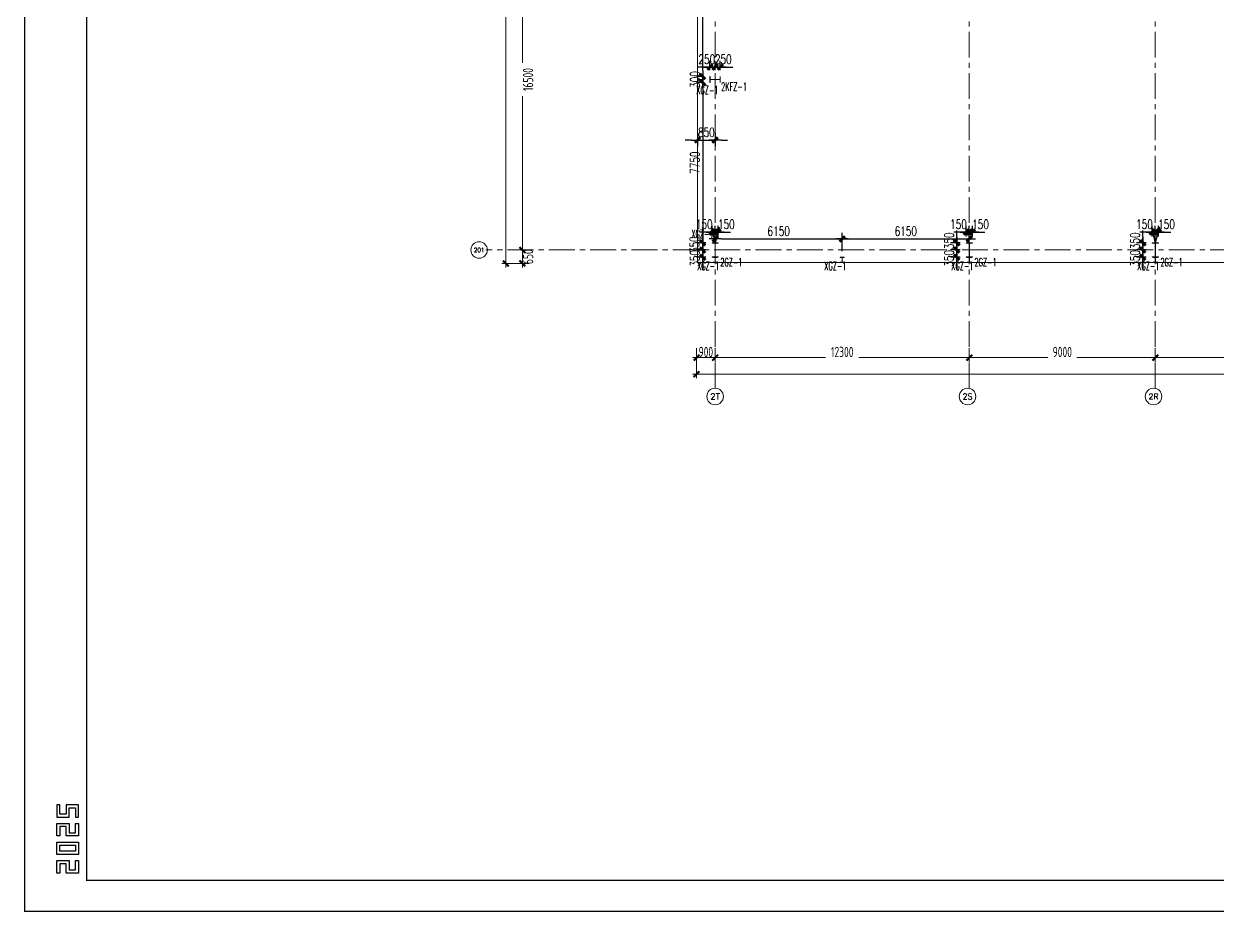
# Model space of a CAD drawing. Extents: x -1201378 to 2367219, y -619313 to 244905.
# Drawn here: x 26489 to 84234, y -96140 to -53156 of the extents above; entities that cross this region are included whole.
import ezdxf
from ezdxf.enums import TextEntityAlignment as Align

# ---------------------------------------------------------------- set-up
doc = ezdxf.new("R2010")
doc.units = 0
doc.header["$LTSCALE"] = 1000
doc.linetypes.add('CENTER', pattern=[2, 1.25, -0.25, 0.25, -0.25])
doc.linetypes.add('HIDDEN', pattern=[0.375, 0.25, -0.125])
doc.layers.get('0').update_dxf_attribs({"linetype": 'CONTINUOUS'})
doc.layers.get('Defpoints').update_dxf_attribs({"linetype": 'CONTINUOUS'})
for name, color, linetype in [('0-cxFrame', 155, 'CONTINUOUS'), ('S-CJGC', 5, 'CONTINUOUS'), ('S-DIMZ', 115, 'CONTINUOUS'), ('S-SGJ', 21, 'CONTINUOUS'), ('S-SHAPE2', 165, 'HIDDEN')]:
    doc.layers.add(name, color=color, linetype=linetype)
for name, color, linetype, lineweight in [('0-cxText', 131, 'CONTINUOUS', 25), ('S-axis', 111, 'CONTINUOUS', 0), ('S-col', 2, 'CONTINUOUS', 0), ('S-dote', 5, 'CENTER', 0)]:
    doc.layers.add(name, color=color, linetype=linetype, lineweight=lineweight)
doc.styles.add('_TCH_AXIS', font='COMPLEX', dxfattribs={"bigfont": 'GBCBIG'})
doc.styles.add('cx_tuming', font='simhei.ttf')
doc.styles.add('cx_tuqian1', font='')
doc.styles.add('SS1', font='tj-romans1.shx', dxfattribs={"width": 0.7, "bigfont": 'tj-hztxt1.shx'})
doc.styles.add('TSSD_Dimension', font='tssdeng.shx', dxfattribs={"width": 0.7, "bigfont": 'hztxt.shx'})
doc.styles.add('黑体', font='simhei.ttf', dxfattribs={"width": 0.8})
doc.styles.get('cx_tuqian1').set_extended_font_data('SimSun')
doc.dimstyles.new('S-150-ARCHI', dxfattribs={"dimscale": 150, "dimtxt": 3, "dimasz": 2, "dimexe": 2, "dimexo": 2, "dimgap": 1, "dimtad": 1, "dimdec": 0, "dimzin": 0, "dimdsep": 46, "dimtxsty": 'SS1', "dimblk1": 'TT', "dimblk2": 'TT', "dimsah": 1, "dimcen": 1, "dimclrd": 256, "dimclre": 256, "dimclrt": 256, "dimadec": 0, "dimazin": 0, "dimtfac": 1, "dimtdec": 0, "dimtix": 1, "dimtmove": 2, "dimatfit": 0, "dimldrblk": 'TT', "dimfxl": 2, "dimtolj": 1, "dimtzin": 0, "dimarcsym": 0})
doc.dimstyles.new('TSSD_200_200', dxfattribs={"dimtxt": 500, "dimasz": 200, "dimexe": 200, "dimexo": 500, "dimgap": 200, "dimtad": 1, "dimdec": 0, "dimzin": 0, "dimdsep": 46, "dimtxsty": 'TSSD_Dimension', "dimblk": 'ARCHTICK', "dimcen": 0, "dimdle": 200, "dimclrt": 7, "dimadec": 0, "dimazin": 0, "dimtfac": 1, "dimtdec": 0, "dimtix": 1, "dimtmove": 2, "dimatfit": 3, "dimfxl": 1, "dimtolj": 1, "dimtzin": 0, "dimarcsym": 0})

# ---------------------------------------------------------------- blocks, each defined once
blk = doc.blocks.new('_ArchTick')
at = {"color": 0, "linetype": 'ByBlock', "const_width": 0.5}
blk.add_lwpolyline([(-0.71, -0.71), (0.71, 0.71)], dxfattribs=at)
blk = doc.blocks.new('*D59')
at = {"layer": 'Defpoints', "color": 0, "transparency": 16777216}
for p in [(-248565, -264098), (-249387, -264748), (-248565, -264748)]:
    blk.add_point(p, dxfattribs=at)
at = {"layer": 'S-axis', "color": 0, "lineweight": -2, "transparency": 16777216}
for p, q in [((-249065, -264098), (-249587, -264098)), ((-249387, -263898), (-249387, -264948)), ((-249065, -264748), (-249587, -264748))]:
    blk.add_line(p, q, dxfattribs=at)
at = {"layer": 'S-axis', "color": 0, "lineweight": -2, "transparency": 16777216, "xscale": 200, "yscale": 200, "zscale": 200}
for p, rotation in [((-249387, -264098), 90), ((-249387, -264748), 270)]:
    blk.add_blockref('_ArchTick', p, dxfattribs=dict(at, rotation=rotation))
at = {"layer": 'S-axis', "color": 7, "transparency": 16777216, "insert": (-249112, -264423), "char_height": 500, "attachment_point": 5, "rotation": 90, "style": 'TSSD_Dimension'}
blk.add_mtext('\\A1;650', dxfattribs=at)
blk = doc.blocks.new('*D60')
at = {"layer": 'Defpoints', "color": 0, "transparency": 16777216}
for p in [(-248565, -247598), (-249387, -264098), (-248565, -264098)]:
    blk.add_point(p, dxfattribs=at)
at = {"layer": 'S-axis', "color": 0, "lineweight": -2, "transparency": 16777216}
for p, q in [((-249065, -247598), (-249587, -247598)), ((-249387, -247398), (-249387, -255042)), ((-249387, -264298), (-249387, -256654)), ((-249065, -264098), (-249587, -264098))]:
    blk.add_line(p, q, dxfattribs=at)
at = {"layer": 'S-axis', "color": 0, "lineweight": -2, "transparency": 16777216, "xscale": 200, "yscale": 200, "zscale": 200}
for p, rotation in [((-249387, -247598), 90), ((-249387, -264098), 270)]:
    blk.add_blockref('_ArchTick', p, dxfattribs=dict(at, rotation=rotation))
at = {"layer": 'S-axis', "color": 7, "transparency": 16777216, "insert": (-249112, -255848), "char_height": 500, "attachment_point": 5, "rotation": 90, "style": 'TSSD_Dimension'}
blk.add_mtext('\\A1;16500', dxfattribs=at)
blk = doc.blocks.new('*D66')
at = {"layer": 'Defpoints', "color": 0, "transparency": 16777216}
for p in [(-240958, -268348), (-240058, -268348), (-240058, -269308)]:
    blk.add_point(p, dxfattribs=at)
at = {"layer": 'S-axis', "color": 0, "lineweight": -2, "transparency": 16777216}
for p, q in [((-240958, -268848), (-240958, -269508)), ((-240058, -268848), (-240058, -269508)), ((-241158, -269308), (-239858, -269308))]:
    blk.add_line(p, q, dxfattribs=at)
at = {"layer": 'S-axis', "color": 0, "lineweight": -2, "transparency": 16777216, "xscale": 200, "yscale": 200, "zscale": 200, "rotation": 180}
blk.add_blockref('_ArchTick', (-240958, -269308), dxfattribs=at)
at = {"layer": 'S-axis', "color": 0, "lineweight": -2, "transparency": 16777216, "xscale": 200, "yscale": 200, "zscale": 200}
blk.add_blockref('_ArchTick', (-240058, -269308), dxfattribs=at)
at = {"layer": 'S-axis', "color": 7, "transparency": 16777216, "insert": (-240508, -269033), "char_height": 500, "attachment_point": 5, "style": 'TSSD_Dimension'}
blk.add_mtext('\\A1;900', dxfattribs=at)
blk = doc.blocks.new('*D67')
at = {"layer": 'Defpoints', "color": 0, "transparency": 16777216}
for p in [(-240058, -268348), (-227758, -268348), (-227758, -269308)]:
    blk.add_point(p, dxfattribs=at)
at = {"layer": 'S-axis', "color": 0, "lineweight": -2, "transparency": 16777216}
for p, q in [((-240058, -268848), (-240058, -269508)), ((-227758, -268848), (-227758, -269508)), ((-240258, -269308), (-234714, -269308)), ((-227558, -269308), (-233103, -269308))]:
    blk.add_line(p, q, dxfattribs=at)
at = {"layer": 'S-axis', "color": 0, "lineweight": -2, "transparency": 16777216, "xscale": 200, "yscale": 200, "zscale": 200, "rotation": 180}
blk.add_blockref('_ArchTick', (-240058, -269308), dxfattribs=at)
at = {"layer": 'S-axis', "color": 0, "lineweight": -2, "transparency": 16777216, "xscale": 200, "yscale": 200, "zscale": 200}
blk.add_blockref('_ArchTick', (-227758, -269308), dxfattribs=at)
at = {"layer": 'S-axis', "color": 7, "transparency": 16777216, "insert": (-233908, -269033), "char_height": 500, "attachment_point": 5, "style": 'TSSD_Dimension'}
blk.add_mtext('\\A1;12300', dxfattribs=at)
blk = doc.blocks.new('*D68')
at = {"layer": 'Defpoints', "color": 0, "transparency": 16777216}
for p in [(-227758, -268348), (-218758, -268348), (-218758, -269308)]:
    blk.add_point(p, dxfattribs=at)
at = {"layer": 'S-axis', "color": 0, "lineweight": -2, "transparency": 16777216}
for p, q in [((-227758, -268848), (-227758, -269508)), ((-218758, -268848), (-218758, -269508)), ((-227958, -269308), (-223957, -269308)), ((-218558, -269308), (-222560, -269308))]:
    blk.add_line(p, q, dxfattribs=at)
at = {"layer": 'S-axis', "color": 0, "lineweight": -2, "transparency": 16777216, "xscale": 200, "yscale": 200, "zscale": 200, "rotation": 180}
blk.add_blockref('_ArchTick', (-227758, -269308), dxfattribs=at)
at = {"layer": 'S-axis', "color": 0, "lineweight": -2, "transparency": 16777216, "xscale": 200, "yscale": 200, "zscale": 200}
blk.add_blockref('_ArchTick', (-218758, -269308), dxfattribs=at)
at = {"layer": 'S-axis', "color": 7, "transparency": 16777216, "insert": (-223258, -269033), "char_height": 500, "attachment_point": 5, "style": 'TSSD_Dimension'}
blk.add_mtext('\\A1;9000', dxfattribs=at)
blk = doc.blocks.new('*D69')
at = {"layer": 'Defpoints', "color": 0, "transparency": 16777216}
for p in [(-218758, -268348), (-209758, -268348), (-209758, -269308)]:
    blk.add_point(p, dxfattribs=at)
at = {"layer": 'S-axis', "color": 0, "lineweight": -2, "transparency": 16777216}
for p, q in [((-218758, -268848), (-218758, -269508)), ((-209758, -268848), (-209758, -269508)), ((-218958, -269308), (-214957, -269308)), ((-209558, -269308), (-213560, -269308))]:
    blk.add_line(p, q, dxfattribs=at)
at = {"layer": 'S-axis', "color": 0, "lineweight": -2, "transparency": 16777216, "xscale": 200, "yscale": 200, "zscale": 200, "rotation": 180}
blk.add_blockref('_ArchTick', (-218758, -269308), dxfattribs=at)
at = {"layer": 'S-axis', "color": 0, "lineweight": -2, "transparency": 16777216, "xscale": 200, "yscale": 200, "zscale": 200}
blk.add_blockref('_ArchTick', (-209758, -269308), dxfattribs=at)
at = {"layer": 'S-axis', "color": 7, "transparency": 16777216, "insert": (-214258, -269033), "char_height": 500, "attachment_point": 5, "style": 'TSSD_Dimension'}
blk.add_mtext('\\A1;9000', dxfattribs=at)
blk = doc.blocks.new('*D92')
at = {"layer": 'Defpoints', "color": 0, "transparency": 16777216}
for p in [(-240958, -268448), (-82958, -268448), (-82958, -270108)]:
    blk.add_point(p, dxfattribs=at)
at = {"layer": 'S-axis', "color": 0, "lineweight": -2, "transparency": 16777216}
for p, q in [((-240958, -268948), (-240958, -270308)), ((-82958, -268948), (-82958, -270308)), ((-241158, -270108), (-162899, -270108)), ((-82758, -270108), (-161018, -270108))]:
    blk.add_line(p, q, dxfattribs=at)
at = {"layer": 'S-axis', "color": 0, "lineweight": -2, "transparency": 16777216, "xscale": 200, "yscale": 200, "zscale": 200, "rotation": 180}
blk.add_blockref('_ArchTick', (-240958, -270108), dxfattribs=at)
at = {"layer": 'S-axis', "color": 0, "lineweight": -2, "transparency": 16777216, "xscale": 200, "yscale": 200, "zscale": 200}
blk.add_blockref('_ArchTick', (-82958, -270108), dxfattribs=at)
at = {"layer": 'S-axis', "color": 7, "transparency": 16777216, "insert": (-161958, -269833), "char_height": 500, "attachment_point": 5, "style": 'TSSD_Dimension'}
blk.add_mtext('\\A1;158000', dxfattribs=at)
blk = doc.blocks.new('*D114')
at = {"layer": 'Defpoints', "color": 0, "transparency": 16777216}
for p in [(-248665, -180948), (-250187, -264748), (-248665, -264748)]:
    blk.add_point(p, dxfattribs=at)
at = {"layer": 'S-axis', "color": 0, "lineweight": -2, "transparency": 16777216}
for p, q in [((-249165, -180948), (-250387, -180948)), ((-250187, -180748), (-250187, -222015)), ((-250187, -264948), (-250187, -223681)), ((-249165, -264748), (-250387, -264748))]:
    blk.add_line(p, q, dxfattribs=at)
at = {"layer": 'S-axis', "color": 0, "lineweight": -2, "transparency": 16777216, "xscale": 200, "yscale": 200, "zscale": 200}
for p, rotation in [((-250187, -180948), 90), ((-250187, -264748), 270)]:
    blk.add_blockref('_ArchTick', p, dxfattribs=dict(at, rotation=rotation))
at = {"layer": 'S-axis', "color": 7, "transparency": 16777216, "insert": (-249912, -222848), "char_height": 500, "attachment_point": 5, "rotation": 90, "style": 'TSSD_Dimension'}
blk.add_mtext('\\A1;83800', dxfattribs=at)
blk = doc.blocks.new('nt66')
at = {"layer": 'S-col'}
blk.add_lwpolyline([(-195790, 766820), (-195490, 766820), (-195490, 766808), (-195636, 766808), (-195636, 766132), (-195490, 766132), (-195490, 766120), (-195790, 766120), (-195790, 766132), (-195644, 766132), (-195644, 766808), (-195790, 766808)], close=True, dxfattribs=at)
blk = doc.blocks.new('33333')
for p in [(-89514, -126400), (-77214, -126400), (-68214, -126400)]:
    blk.add_blockref('nt66', p)
blk = doc.blocks.new('TK22.A0 L(Dragon)')
at = {"layer": '0-cxFrame', "color": 7, "const_width": 0.5}
blk.add_lwpolyline([(0, 0), (-1486, 0), (-1486, 841), (0, 841)], close=True, dxfattribs=at)
at = {"layer": '0-cxFrame', "const_width": 0.5}
blk.add_lwpolyline([(-80, 10), (-1466, 10), (-1466, 831), (-80, 831)], close=True, dxfattribs=at)
at = {"layer": 'Defpoints', "color": 2}
for points in [[(-1474.6, 34.37), (-1475.6, 34.37), (-1475.6, 30.37), (-1471.6, 30.37), (-1471.6, 33.37), (-1469.6, 33.37), (-1469.6, 30.37), (-1468.6, 30.37), (-1468.6, 34.37), (-1472.6, 34.37), (-1472.6, 31.37), (-1474.6, 31.37), (-1474.6, 34.37)], [(-1474.6, 24.37), (-1475.6, 24.37), (-1475.6, 28.37), (-1471.6, 28.37), (-1471.6, 25.37), (-1469.6, 25.37), (-1469.6, 28.37), (-1468.6, 28.37), (-1468.6, 24.37), (-1472.6, 24.37), (-1472.6, 27.37), (-1474.6, 27.37), (-1474.6, 24.37)], [(-1474.6, 12.37), (-1475.6, 12.37), (-1475.6, 16.37), (-1471.6, 16.37), (-1471.6, 13.37), (-1469.6, 13.37), (-1469.6, 16.37), (-1468.6, 16.37), (-1468.6, 12.37), (-1472.6, 12.37), (-1472.6, 15.37), (-1474.6, 15.37), (-1474.6, 12.37)]]:
    blk.add_lwpolyline(points, dxfattribs=at)
for points in [[(-1475.6, 18.37), (-1475.6, 22.37), (-1468.6, 22.37), (-1468.6, 18.37)], [(-1474.6, 19.37), (-1474.6, 21.37), (-1469.6, 21.37), (-1469.6, 19.37)]]:
    blk.add_lwpolyline(points, close=True, dxfattribs=at)
at = {"style": '黑体', "flags": 4}
blk.add_attdef('图幅', text='', height=3.3, dxfattribs=at).set_placement((-40, 3), align=Align.RIGHT)
at = {"layer": '0-cxText', "flags": 4}
for tag, height, style, p in [('建设单位', 3.5, 'cx_tuming', (-45, 240)), ('项目名称', 3.5, 'cx_tuming', (-45, 210)), ('子项名称', 3.5, 'cx_tuming', (-45, 180)), ('工程编号', 3.3, 'cx_tuqian1', (-35, 165)), ('图名1', 3.5, 'cx_tuming', (-45, 87)), ('图名2', 3.5, 'cx_tuming', (-45, 79)), ('图名3', 3.5, 'cx_tuming', (-45, 71)), ('出图日期', 3.3, 'cx_tuqian1', (-39, 60)), ('专业', 3.3, 'cx_tuqian1', (-55, 52)), ('图号', 3.3, 'cx_tuqian1', (-55, 44)), ('版次', 3.3, 'cx_tuqian1', (-20, 44))]:
    blk.add_attdef(tag, text='', height=height, dxfattribs=dict(at, style=style)).set_placement(p, align=Align.MIDDLE)
at = {"layer": 'Defpoints', "color": 6, "flags": 4}
for tag, height, style, p in [('tufu', 3.3, '黑体', (-12, 12)), ('dwfname', 4, 'cx_tuqian1', (-80, 3))]:
    blk.add_attdef(tag, text='', height=height, dxfattribs=dict(at, style=style)).set_placement(p, align=Align.RIGHT)
blk = doc.blocks.new('TT')
blk.add_line((-0.97, 0), (0.97, 0))
at = {"const_width": 0.45}
blk.add_lwpolyline([(-0.44, -0.44), (0.44, 0.44)], dxfattribs=at)
blk = doc.blocks.new('*D4321')
at = {"layer": 'Defpoints', "color": 0, "transparency": 16777216}
for p in [(59942, -63230), (59942, -63748), (60092, -63748)]:
    blk.add_point(p, dxfattribs=at)
at = {"layer": 'S-DIMZ', "lineweight": -2, "transparency": 16777216}
for p, q in [((59942, -63448), (59942, -62930)), ((60092, -63448), (60092, -62930)), ((59642, -63230), (59342, -63230)), ((60092, -63230), (59942, -63230)), ((60392, -63230), (60692, -63230))]:
    blk.add_line(p, q, dxfattribs=at)
at = {"layer": 'S-DIMZ', "lineweight": -2, "transparency": 16777216, "xscale": 300, "yscale": 300, "zscale": 300}
blk.add_blockref('TT', (59942, -63230), dxfattribs=at)
at = {"layer": 'S-DIMZ', "lineweight": -2, "transparency": 16777216, "xscale": 300, "yscale": 300, "zscale": 300, "rotation": 180}
blk.add_blockref('TT', (60092, -63230), dxfattribs=at)
at = {"layer": 'S-DIMZ', "transparency": 16777216, "insert": (60485, -62855), "char_height": 450, "attachment_point": 5, "style": 'SS1'}
blk.add_mtext('\\A1;150', dxfattribs=at)
blk = doc.blocks.new('*D4322')
at = {"layer": 'Defpoints', "color": 0, "transparency": 16777216}
for p in [(59792, -63230), (59792, -63748), (59942, -63748)]:
    blk.add_point(p, dxfattribs=at)
at = {"layer": 'S-DIMZ', "lineweight": -2, "transparency": 16777216}
for p, q in [((59792, -63448), (59792, -62930)), ((59942, -63448), (59942, -62930)), ((59492, -63230), (59192, -63230)), ((59942, -63230), (59792, -63230)), ((60242, -63230), (60542, -63230))]:
    blk.add_line(p, q, dxfattribs=at)
at = {"layer": 'S-DIMZ', "lineweight": -2, "transparency": 16777216, "xscale": 300, "yscale": 300, "zscale": 300}
blk.add_blockref('TT', (59792, -63230), dxfattribs=at)
at = {"layer": 'S-DIMZ', "lineweight": -2, "transparency": 16777216, "xscale": 300, "yscale": 300, "zscale": 300, "rotation": 180}
blk.add_blockref('TT', (59942, -63230), dxfattribs=at)
at = {"layer": 'S-DIMZ', "transparency": 16777216, "insert": (59416, -62855), "char_height": 450, "attachment_point": 5, "style": 'SS1'}
blk.add_mtext('\\A1;150', dxfattribs=at)
blk = doc.blocks.new('*D4323')
at = {"layer": 'Defpoints', "color": 0, "transparency": 16777216}
for p in [(59792, -63748), (59338, -64098), (59792, -64098)]:
    blk.add_point(p, dxfattribs=at)
at = {"layer": 'S-DIMZ', "lineweight": -2, "transparency": 16777216}
for p, q in [((59338, -63448), (59338, -63148)), ((59492, -63748), (59038, -63748)), ((59338, -63748), (59338, -64098)), ((59492, -64098), (59038, -64098)), ((59338, -64398), (59338, -64698))]:
    blk.add_line(p, q, dxfattribs=at)
at = {"layer": 'S-DIMZ', "lineweight": -2, "transparency": 16777216, "xscale": 300, "yscale": 300, "zscale": 300}
for p, rotation in [((59338, -63748), 270), ((59338, -64098), 90)]:
    blk.add_blockref('TT', p, dxfattribs=dict(at, rotation=rotation))
at = {"layer": 'S-DIMZ', "transparency": 16777216, "insert": (58942, -63839), "char_height": 450, "attachment_point": 5, "rotation": 90, "style": 'SS1'}
blk.add_mtext('\\A1;350', dxfattribs=at)
blk = doc.blocks.new('*D4324')
at = {"layer": 'Defpoints', "color": 0, "transparency": 16777216}
for p in [(59338, -64448), (59792, -64098), (59792, -64448)]:
    blk.add_point(p, dxfattribs=at)
at = {"layer": 'S-DIMZ', "lineweight": -2, "transparency": 16777216}
for p, q in [((59338, -63798), (59338, -63498)), ((59492, -64098), (59038, -64098)), ((59492, -64448), (59038, -64448)), ((59338, -64098), (59338, -64448)), ((59338, -64748), (59338, -65048))]:
    blk.add_line(p, q, dxfattribs=at)
at = {"layer": 'S-DIMZ', "lineweight": -2, "transparency": 16777216, "xscale": 300, "yscale": 300, "zscale": 300}
for p, rotation in [((59338, -64098), 270), ((59338, -64448), 90)]:
    blk.add_blockref('TT', p, dxfattribs=dict(at, rotation=rotation))
at = {"layer": 'S-DIMZ', "transparency": 16777216, "insert": (58963, -64502), "char_height": 450, "attachment_point": 5, "rotation": 90, "style": 'SS1'}
blk.add_mtext('\\A1;350', dxfattribs=at)
blk = doc.blocks.new('*D4325')
at = {"layer": 'Defpoints', "color": 0, "transparency": 16777216}
for p in [(72242, -63230), (72242, -63748), (72392, -63748)]:
    blk.add_point(p, dxfattribs=at)
at = {"layer": 'S-DIMZ', "lineweight": -2, "transparency": 16777216}
for p, q in [((72242, -63448), (72242, -62930)), ((72392, -63448), (72392, -62930)), ((71942, -63230), (71642, -63230)), ((72392, -63230), (72242, -63230)), ((72692, -63230), (72992, -63230))]:
    blk.add_line(p, q, dxfattribs=at)
at = {"layer": 'S-DIMZ', "lineweight": -2, "transparency": 16777216, "xscale": 300, "yscale": 300, "zscale": 300}
blk.add_blockref('TT', (72242, -63230), dxfattribs=at)
at = {"layer": 'S-DIMZ', "lineweight": -2, "transparency": 16777216, "xscale": 300, "yscale": 300, "zscale": 300, "rotation": 180}
blk.add_blockref('TT', (72392, -63230), dxfattribs=at)
at = {"layer": 'S-DIMZ', "transparency": 16777216, "insert": (72785, -62855), "char_height": 450, "attachment_point": 5, "style": 'SS1'}
blk.add_mtext('\\A1;150', dxfattribs=at)
blk = doc.blocks.new('*D4326')
at = {"layer": 'Defpoints', "color": 0, "transparency": 16777216}
for p in [(72092, -63230), (72092, -63748), (72242, -63748)]:
    blk.add_point(p, dxfattribs=at)
at = {"layer": 'S-DIMZ', "lineweight": -2, "transparency": 16777216}
for p, q in [((72092, -63448), (72092, -62930)), ((72242, -63448), (72242, -62930)), ((71792, -63230), (71492, -63230)), ((72242, -63230), (72092, -63230)), ((72542, -63230), (72842, -63230))]:
    blk.add_line(p, q, dxfattribs=at)
at = {"layer": 'S-DIMZ', "lineweight": -2, "transparency": 16777216, "xscale": 300, "yscale": 300, "zscale": 300}
blk.add_blockref('TT', (72092, -63230), dxfattribs=at)
at = {"layer": 'S-DIMZ', "lineweight": -2, "transparency": 16777216, "xscale": 300, "yscale": 300, "zscale": 300, "rotation": 180}
blk.add_blockref('TT', (72242, -63230), dxfattribs=at)
at = {"layer": 'S-DIMZ', "transparency": 16777216, "insert": (71716, -62855), "char_height": 450, "attachment_point": 5, "style": 'SS1'}
blk.add_mtext('\\A1;150', dxfattribs=at)
blk = doc.blocks.new('*D4327')
at = {"layer": 'Defpoints', "color": 0, "transparency": 16777216}
for p in [(72092, -63748), (71638, -64098), (72092, -64098)]:
    blk.add_point(p, dxfattribs=at)
at = {"layer": 'S-DIMZ', "lineweight": -2, "transparency": 16777216}
for p, q in [((71638, -63448), (71638, -63148)), ((71792, -63748), (71338, -63748)), ((71638, -63748), (71638, -64098)), ((71792, -64098), (71338, -64098)), ((71638, -64398), (71638, -64698))]:
    blk.add_line(p, q, dxfattribs=at)
at = {"layer": 'S-DIMZ', "lineweight": -2, "transparency": 16777216, "xscale": 300, "yscale": 300, "zscale": 300}
for p, rotation in [((71638, -63748), 270), ((71638, -64098), 90)]:
    blk.add_blockref('TT', p, dxfattribs=dict(at, rotation=rotation))
at = {"layer": 'S-DIMZ', "transparency": 16777216, "insert": (71263, -63655), "char_height": 450, "attachment_point": 5, "rotation": 90, "style": 'SS1'}
blk.add_mtext('\\A1;350', dxfattribs=at)
blk = doc.blocks.new('*D4328')
at = {"layer": 'Defpoints', "color": 0, "transparency": 16777216}
for p in [(71638, -64448), (72092, -64098), (72092, -64448)]:
    blk.add_point(p, dxfattribs=at)
at = {"layer": 'S-DIMZ', "lineweight": -2, "transparency": 16777216}
for p, q in [((71638, -63798), (71638, -63498)), ((71792, -64098), (71338, -64098)), ((71792, -64448), (71338, -64448)), ((71638, -64098), (71638, -64448)), ((71638, -64748), (71638, -65048))]:
    blk.add_line(p, q, dxfattribs=at)
at = {"layer": 'S-DIMZ', "lineweight": -2, "transparency": 16777216, "xscale": 300, "yscale": 300, "zscale": 300}
for p, rotation in [((71638, -64098), 270), ((71638, -64448), 90)]:
    blk.add_blockref('TT', p, dxfattribs=dict(at, rotation=rotation))
at = {"layer": 'S-DIMZ', "transparency": 16777216, "insert": (71263, -64502), "char_height": 450, "attachment_point": 5, "rotation": 90, "style": 'SS1'}
blk.add_mtext('\\A1;350', dxfattribs=at)
blk = doc.blocks.new('*D4329')
at = {"layer": 'Defpoints', "color": 0, "transparency": 16777216}
for p in [(81242, -63230), (81242, -63748), (81392, -63748)]:
    blk.add_point(p, dxfattribs=at)
at = {"layer": 'S-DIMZ', "lineweight": -2, "transparency": 16777216}
for p, q in [((81242, -63448), (81242, -62930)), ((81392, -63448), (81392, -62930)), ((80942, -63230), (80642, -63230)), ((81392, -63230), (81242, -63230)), ((81692, -63230), (81992, -63230))]:
    blk.add_line(p, q, dxfattribs=at)
at = {"layer": 'S-DIMZ', "lineweight": -2, "transparency": 16777216, "xscale": 300, "yscale": 300, "zscale": 300}
blk.add_blockref('TT', (81242, -63230), dxfattribs=at)
at = {"layer": 'S-DIMZ', "lineweight": -2, "transparency": 16777216, "xscale": 300, "yscale": 300, "zscale": 300, "rotation": 180}
blk.add_blockref('TT', (81392, -63230), dxfattribs=at)
at = {"layer": 'S-DIMZ', "transparency": 16777216, "insert": (81785, -62855), "char_height": 450, "attachment_point": 5, "style": 'SS1'}
blk.add_mtext('\\A1;150', dxfattribs=at)
blk = doc.blocks.new('*D4330')
at = {"layer": 'Defpoints', "color": 0, "transparency": 16777216}
for p in [(81092, -63230), (81092, -63748), (81242, -63748)]:
    blk.add_point(p, dxfattribs=at)
at = {"layer": 'S-DIMZ', "lineweight": -2, "transparency": 16777216}
for p, q in [((81092, -63448), (81092, -62930)), ((81242, -63448), (81242, -62930)), ((80792, -63230), (80492, -63230)), ((81242, -63230), (81092, -63230)), ((81542, -63230), (81842, -63230))]:
    blk.add_line(p, q, dxfattribs=at)
at = {"layer": 'S-DIMZ', "lineweight": -2, "transparency": 16777216, "xscale": 300, "yscale": 300, "zscale": 300}
blk.add_blockref('TT', (81092, -63230), dxfattribs=at)
at = {"layer": 'S-DIMZ', "lineweight": -2, "transparency": 16777216, "xscale": 300, "yscale": 300, "zscale": 300, "rotation": 180}
blk.add_blockref('TT', (81242, -63230), dxfattribs=at)
at = {"layer": 'S-DIMZ', "transparency": 16777216, "insert": (80716, -62855), "char_height": 450, "attachment_point": 5, "style": 'SS1'}
blk.add_mtext('\\A1;150', dxfattribs=at)
blk = doc.blocks.new('*D4331')
at = {"layer": 'Defpoints', "color": 0, "transparency": 16777216}
for p in [(81092, -63748), (80638, -64098), (81092, -64098)]:
    blk.add_point(p, dxfattribs=at)
at = {"layer": 'S-DIMZ', "lineweight": -2, "transparency": 16777216}
for p, q in [((80638, -63448), (80638, -63148)), ((80792, -63748), (80338, -63748)), ((80638, -63748), (80638, -64098)), ((80792, -64098), (80338, -64098)), ((80638, -64398), (80638, -64698))]:
    blk.add_line(p, q, dxfattribs=at)
at = {"layer": 'S-DIMZ', "lineweight": -2, "transparency": 16777216, "xscale": 300, "yscale": 300, "zscale": 300}
for p, rotation in [((80638, -63748), 270), ((80638, -64098), 90)]:
    blk.add_blockref('TT', p, dxfattribs=dict(at, rotation=rotation))
at = {"layer": 'S-DIMZ', "transparency": 16777216, "insert": (80263, -63655), "char_height": 450, "attachment_point": 5, "rotation": 90, "style": 'SS1'}
blk.add_mtext('\\A1;350', dxfattribs=at)
blk = doc.blocks.new('*D4332')
at = {"layer": 'Defpoints', "color": 0, "transparency": 16777216}
for p in [(80638, -64448), (81092, -64098), (81092, -64448)]:
    blk.add_point(p, dxfattribs=at)
at = {"layer": 'S-DIMZ', "lineweight": -2, "transparency": 16777216}
for p, q in [((80638, -63798), (80638, -63498)), ((80792, -64098), (80338, -64098)), ((80792, -64448), (80338, -64448)), ((80638, -64098), (80638, -64448)), ((80638, -64748), (80638, -65048))]:
    blk.add_line(p, q, dxfattribs=at)
at = {"layer": 'S-DIMZ', "lineweight": -2, "transparency": 16777216, "xscale": 300, "yscale": 300, "zscale": 300}
for p, rotation in [((80638, -64098), 270), ((80638, -64448), 90)]:
    blk.add_blockref('TT', p, dxfattribs=dict(at, rotation=rotation))
at = {"layer": 'S-DIMZ', "transparency": 16777216, "insert": (80263, -64502), "char_height": 450, "attachment_point": 5, "rotation": 90, "style": 'SS1'}
blk.add_mtext('\\A1;350', dxfattribs=at)
blk = doc.blocks.new('*D4771')
at = {"layer": 'Defpoints', "color": 0, "transparency": 16777216}
for p in [(59942, -55245), (59692, -55698), (59942, -55698)]:
    blk.add_point(p, dxfattribs=at)
at = {"layer": 'S-DIMZ', "lineweight": -2, "transparency": 16777216}
for p, q in [((59392, -55245), (59092, -55245)), ((59692, -55398), (59692, -54945)), ((59692, -55245), (59942, -55245)), ((59942, -55398), (59942, -54945)), ((60242, -55245), (60542, -55245))]:
    blk.add_line(p, q, dxfattribs=at)
at = {"layer": 'S-DIMZ', "lineweight": -2, "transparency": 16777216, "xscale": 300, "yscale": 300, "zscale": 300}
blk.add_blockref('TT', (59692, -55245), dxfattribs=at)
at = {"layer": 'S-DIMZ', "lineweight": -2, "transparency": 16777216, "xscale": 300, "yscale": 300, "zscale": 300, "rotation": 180}
blk.add_blockref('TT', (59942, -55245), dxfattribs=at)
at = {"layer": 'S-DIMZ', "transparency": 16777216, "insert": (59537, -54870), "char_height": 450, "attachment_point": 5, "style": 'SS1'}
blk.add_mtext('\\A1;250', dxfattribs=at)
blk = doc.blocks.new('*D4772')
at = {"layer": 'Defpoints', "color": 0, "transparency": 16777216}
for p in [(60192, -55245), (59942, -55698), (60192, -55698)]:
    blk.add_point(p, dxfattribs=at)
at = {"layer": 'S-DIMZ', "lineweight": -2, "transparency": 16777216}
for p, q in [((59642, -55245), (59342, -55245)), ((59942, -55398), (59942, -54945)), ((59942, -55245), (60192, -55245)), ((60192, -55398), (60192, -54945)), ((60492, -55245), (60792, -55245))]:
    blk.add_line(p, q, dxfattribs=at)
at = {"layer": 'S-DIMZ', "lineweight": -2, "transparency": 16777216, "xscale": 300, "yscale": 300, "zscale": 300}
blk.add_blockref('TT', (59942, -55245), dxfattribs=at)
at = {"layer": 'S-DIMZ', "lineweight": -2, "transparency": 16777216, "xscale": 300, "yscale": 300, "zscale": 300, "rotation": 180}
blk.add_blockref('TT', (60192, -55245), dxfattribs=at)
at = {"layer": 'S-DIMZ', "transparency": 16777216, "insert": (60338, -54870), "char_height": 450, "attachment_point": 5, "style": 'SS1'}
blk.add_mtext('\\A1;250', dxfattribs=at)
blk = doc.blocks.new('*D4773')
at = {"layer": 'Defpoints', "color": 0, "transparency": 16777216}
for p in [(59692, -55998), (59338, -63748), (59792, -63748)]:
    blk.add_point(p, dxfattribs=at)
at = {"layer": 'S-DIMZ', "lineweight": -2, "transparency": 16777216}
for p, q in [((59392, -55998), (59038, -55998)), ((59338, -56298), (59338, -63448)), ((59492, -63748), (59038, -63748))]:
    blk.add_line(p, q, dxfattribs=at)
at = {"layer": 'S-DIMZ', "lineweight": -2, "transparency": 16777216, "xscale": 300, "yscale": 300, "zscale": 300}
for p, rotation in [((59338, -55998), 90), ((59338, -63748), 270)]:
    blk.add_blockref('TT', p, dxfattribs=dict(at, rotation=rotation))
at = {"layer": 'S-DIMZ', "transparency": 16777216, "insert": (58963, -59873), "char_height": 450, "attachment_point": 5, "rotation": 90, "style": 'SS1'}
blk.add_mtext('\\A1;7750', dxfattribs=at)
blk = doc.blocks.new('*D4774')
at = {"layer": 'Defpoints', "color": 0, "transparency": 16777216}
for p in [(59338, -55698), (59692, -55698), (59692, -55998)]:
    blk.add_point(p, dxfattribs=at)
at = {"layer": 'S-DIMZ', "lineweight": -2, "transparency": 16777216}
for p, q in [((59338, -55398), (59338, -55098)), ((59392, -55698), (59038, -55698)), ((59392, -55998), (59038, -55998)), ((59338, -55998), (59338, -55698)), ((59338, -56298), (59338, -56598))]:
    blk.add_line(p, q, dxfattribs=at)
at = {"layer": 'S-DIMZ', "lineweight": -2, "transparency": 16777216, "xscale": 300, "yscale": 300, "zscale": 300}
for p, rotation in [((59338, -55698), 270), ((59338, -55998), 90)]:
    blk.add_blockref('TT', p, dxfattribs=dict(at, rotation=rotation))
at = {"layer": 'S-DIMZ', "transparency": 16777216, "insert": (58963, -55848), "char_height": 450, "attachment_point": 5, "rotation": 90, "style": 'SS1'}
blk.add_mtext('\\A1;300', dxfattribs=at)
blk = doc.blocks.new('*D4775')
at = {"layer": 'Defpoints', "color": 0, "transparency": 16777216}
for p in [(59338, -47948), (59792, -47948), (59692, -55698)]:
    blk.add_point(p, dxfattribs=at)
at = {"layer": 'S-DIMZ', "lineweight": -2, "transparency": 16777216}
for p, q in [((59492, -47948), (59038, -47948)), ((59338, -55398), (59338, -48248)), ((59392, -55698), (59038, -55698))]:
    blk.add_line(p, q, dxfattribs=at)
at = {"layer": 'S-DIMZ', "lineweight": -2, "transparency": 16777216, "xscale": 300, "yscale": 300, "zscale": 300}
for p, rotation in [((59338, -47948), 90), ((59338, -55698), 270)]:
    blk.add_blockref('TT', p, dxfattribs=dict(at, rotation=rotation))
at = {"layer": 'S-DIMZ', "transparency": 16777216, "insert": (58963, -51823), "char_height": 450, "attachment_point": 5, "rotation": 90, "style": 'SS1'}
blk.add_mtext('\\A1;7750', dxfattribs=at)
blk = doc.blocks.new('*D6380')
at = {"layer": 'Defpoints', "color": 0, "transparency": 16777216}
for p in [(66092, -63561), (59942, -64098), (66092, -64448)]:
    blk.add_point(p, dxfattribs=at)
at = {"layer": 'S-DIMZ', "lineweight": -2, "transparency": 16777216}
for p, q in [((59942, -63798), (59942, -63261)), ((66092, -64148), (66092, -63261)), ((60242, -63561), (65792, -63561))]:
    blk.add_line(p, q, dxfattribs=at)
at = {"layer": 'S-DIMZ', "lineweight": -2, "transparency": 16777216, "xscale": 300, "yscale": 300, "zscale": 300, "rotation": 180}
blk.add_blockref('TT', (59942, -63561), dxfattribs=at)
at = {"layer": 'S-DIMZ', "lineweight": -2, "transparency": 16777216, "xscale": 300, "yscale": 300, "zscale": 300}
blk.add_blockref('TT', (66092, -63561), dxfattribs=at)
at = {"layer": 'S-DIMZ', "transparency": 16777216, "insert": (63017, -63186), "char_height": 450, "attachment_point": 5, "style": 'SS1'}
blk.add_mtext('\\A1;6150', dxfattribs=at)
blk = doc.blocks.new('*D6381')
at = {"layer": 'Defpoints', "color": 0, "transparency": 16777216}
for p in [(72242, -63561), (66092, -64448), (72242, -64098)]:
    blk.add_point(p, dxfattribs=at)
at = {"layer": 'S-DIMZ', "lineweight": -2, "transparency": 16777216}
for p, q in [((66092, -64148), (66092, -63261)), ((72242, -63798), (72242, -63261)), ((66392, -63561), (71942, -63561))]:
    blk.add_line(p, q, dxfattribs=at)
at = {"layer": 'S-DIMZ', "lineweight": -2, "transparency": 16777216, "xscale": 300, "yscale": 300, "zscale": 300, "rotation": 180}
blk.add_blockref('TT', (66092, -63561), dxfattribs=at)
at = {"layer": 'S-DIMZ', "lineweight": -2, "transparency": 16777216, "xscale": 300, "yscale": 300, "zscale": 300}
blk.add_blockref('TT', (72242, -63561), dxfattribs=at)
at = {"layer": 'S-DIMZ', "transparency": 16777216, "insert": (69167, -63186), "char_height": 450, "attachment_point": 5, "style": 'SS1'}
blk.add_mtext('\\A1;6150', dxfattribs=at)
blk = doc.blocks.new('*D6482')
at = {"layer": 'Defpoints', "color": 0, "transparency": 16777216}
for p in [(59092, -58143), (59942, -58143), (59942, -58780)]:
    blk.add_point(p, dxfattribs=at)
at = {"layer": 'S-SGJ', "lineweight": -2, "transparency": 16777216}
for p, q in [((58792, -58780), (58492, -58780)), ((59092, -58443), (59092, -59080)), ((59092, -58780), (59942, -58780)), ((59942, -58443), (59942, -59080)), ((60242, -58780), (60542, -58780))]:
    blk.add_line(p, q, dxfattribs=at)
at = {"layer": 'S-SGJ', "lineweight": -2, "transparency": 16777216, "xscale": 300, "yscale": 300, "zscale": 300}
blk.add_blockref('TT', (59092, -58780), dxfattribs=at)
at = {"layer": 'S-SGJ', "lineweight": -2, "transparency": 16777216, "xscale": 300, "yscale": 300, "zscale": 300, "rotation": 180}
blk.add_blockref('TT', (59942, -58780), dxfattribs=at)
at = {"layer": 'S-SGJ', "transparency": 16777216, "insert": (59517, -58405), "char_height": 450, "attachment_point": 5, "style": 'SS1'}
blk.add_mtext('\\A1;850', dxfattribs=at)
blk = doc.blocks.new('S-CJGC')
at = {"layer": 'S-CJGC'}
for p, q in [((-131, -119), (0, 381)), ((0, 0), (-131, -119)), ((131, -119), (0, 381)), ((0, 381), (0, 0)), ((0, 0), (131, -119))]:
    blk.add_line(p, q, dxfattribs=at)
blk.add_solid([(131, -119), (0, 0), (0, 381)], dxfattribs=at)
blk = doc.blocks.new('2#轴网')
at = {"layer": 'S-axis'}
for centre in [(-251479.7, -264097), (-240058.5, -271187), (-227843.4, -271187), (-218843.4, -271187)]:
    blk.add_circle(centre, 400, dxfattribs=at)
at = {"layer": 'S-dote'}
for p, q in [((-240058.5, -270787), (-240058.5, -175198.2)), ((-227758.5, -270787), (-227758.5, -175298.2)), ((-218758.5, -270787), (-218758.5, -175298.2)), ((-74854.3, -264098.2), (-251154.3, -264098.2))]:
    blk.add_line(p, q, dxfattribs=at)
at = {"layer": 'S-axis', "style": '_TCH_AXIS'}
for s, height, p, p2 in [('201', 220.59, (-251737, -264207.3), (-251222.3, -264207.3)), ('2T', 288.12, (-240298.6, -271331.1), (-239818.4, -271331.1)), ('2S', 294.28, (-228081.6, -271334.2), (-227605.1, -271334.2)), ('2R', 270.86, (-219088.4, -271322.5), (-218598.3, -271322.5))]:
    blk.add_text(s, height=height, dxfattribs=at).set_placement(p, p2, align=Align.FIT)
at = {"layer": 'S-axis'}
for base, p1, p2, angle, picture, middle in [((-250186.9, -264748.2), (-248664.7, -180948.2), (-248664.7, -264748.2), 270, '*D114', (-249911.9, -222848.2)), ((-249386.9, -264098.2), (-248564.7, -247598.2), (-248564.7, -264098.2), 270, '*D60', (-249111.9, -255848.2)), ((-249386.9, -264748.2), (-248564.7, -264098.2), (-248564.7, -264748.2), 270, '*D59', (-249111.9, -264423.2)), ((-240058.5, -269308.2), (-240958.5, -268348.2), (-240058.5, -268348.2), 0, '*D66', (-240508.5, -269033.2)), ((-82958.5, -270108.2), (-240958.5, -268448.2), (-82958.5, -268448.2), 0, '*D92', (-161958.5, -269833.2)), ((-227758.5, -269308.2), (-240058.5, -268348.2), (-227758.5, -268348.2), 0, '*D67', (-233908.5, -269033.2)), ((-218758.5, -269308.2), (-227758.5, -268348.2), (-218758.5, -268348.2), 0, '*D68', (-223258.5, -269033.2)), ((-209758.5, -269308.2), (-218758.5, -268348.2), (-209758.5, -268348.2), 0, '*D69', (-214258.5, -269033.2))]:
    dim = blk.add_linear_dim(base=base, p1=p1, p2=p2, angle=angle, dimstyle='TSSD_200_200', dxfattribs=at)
    dim.commit()
    dim.dimension.update_dxf_attribs({"geometry": picture, "text_midpoint": middle, "dimtype": 161})

msp = doc.modelspace()

# ---------------------------------------------------------------- linework, layer by layer
at = {"layer": 'S-col'}
for points in [[(59341.5, -55748.2), (59341.5, -55948.2), (59329.5, -55948.2), (59329.5, -55852.2), (59103.5, -55852.2), (59103.5, -55948.2), (59091.5, -55948.2), (59091.5, -55748.2), (59103.5, -55748.2), (59103.5, -55844.2), (59329.5, -55844.2), (59329.5, -55748.2)], [(60191.5, -55998.2), (60191.5, -55698.2), (60179.5, -55698.2), (60179.5, -55844.2), (59703.5, -55844.2), (59703.5, -55698.2), (59691.5, -55698.2), (59691.5, -55998.2), (59703.5, -55998.2), (59703.5, -55852.2), (60179.5, -55852.2), (60179.5, -55998.2)], [(59341.5, -63998.2), (59341.5, -64198.2), (59329.5, -64198.2), (59329.5, -64102.2), (59103.5, -64102.2), (59103.5, -64198.2), (59091.5, -64198.2), (59091.5, -63998.2), (59103.5, -63998.2), (59103.5, -64094.2), (59329.5, -64094.2), (59329.5, -63998.2)], [(60041.5, -64698.2), (59841.5, -64698.2), (59841.5, -64686.2), (59937.5, -64686.2), (59937.5, -64460.2), (59841.5, -64460.2), (59841.5, -64448.2), (60041.5, -64448.2), (60041.5, -64460.2), (59945.5, -64460.2), (59945.5, -64686.2), (60041.5, -64686.2)], [(66191.5, -64698.2), (65991.5, -64698.2), (65991.5, -64686.2), (66087.5, -64686.2), (66087.5, -64460.2), (65991.5, -64460.2), (65991.5, -64448.2), (66191.5, -64448.2), (66191.5, -64460.2), (66095.5, -64460.2), (66095.5, -64686.2), (66191.5, -64686.2)], [(72341.5, -64698.2), (72141.5, -64698.2), (72141.5, -64686.2), (72237.5, -64686.2), (72237.5, -64460.2), (72141.5, -64460.2), (72141.5, -64448.2), (72341.5, -64448.2), (72341.5, -64460.2), (72245.5, -64460.2), (72245.5, -64686.2), (72341.5, -64686.2)], [(81341.5, -64698.2), (81141.5, -64698.2), (81141.5, -64686.2), (81237.5, -64686.2), (81237.5, -64460.2), (81141.5, -64460.2), (81141.5, -64448.2), (81341.5, -64448.2), (81341.5, -64460.2), (81245.5, -64460.2), (81245.5, -64686.2), (81341.5, -64686.2)]]:
    msp.add_lwpolyline(points, close=True, dxfattribs=at)
at = {"layer": 'S-SHAPE2', "ltscale": 2, "const_width": 50}
msp.add_lwpolyline([(216991.5, -39196.8), (216991.5, -64698.2), (59091.5, -64698.2), (59091.5, -47113.7), (80543.5, 19001.8), (216991.5, 19001.8), (216991.5, 10151.8)], dxfattribs=at)

# ---------------------------------------------------------------- block references
at = {"layer": '0-cxFrame', "xscale": 150, "yscale": 150, "zscale": 150}
msp.add_blockref('TK22.A0 L(Dragon)', (249426.9, -96102.2), dxfattribs=at)
at = {"layer": 'S-axis'}
msp.add_blockref('2#轴网', (300000, 200000), dxfattribs=at)
at = {"layer": 'S-CJGC', "xscale": -1.5, "yscale": 1.5, "zscale": 1.5, "rotation": 180}
for p in [(59941.5, -63176.5), (81241.5, -63176.5)]:
    msp.add_blockref('S-CJGC', p, dxfattribs=at)
at = {"layer": 'S-col'}
msp.add_blockref('33333', (345095.7, -704168.2), dxfattribs=at)

# ---------------------------------------------------------------- texts
at = {"layer": 'S-SGJ', "style": 'SS1', "width": 0.5}
for s, p in [('2KFZ-1', (60229, -56196.6)), ('XGZ-1', (59029.6, -56360.3)), ('XGZ-1', (58794.4, -63321.2)), ('XGZ-1', (59071.6, -64870.3)), ('2GZ-1', (60192.2, -64687.1)), ('XGZ-1', (65221.6, -64870.3)), ('XGZ-1', (71371.6, -64870.3)), ('2GZ-1', (72492.2, -64687.1)), ('XGZ-1', (80371.6, -64870.3)), ('2GZ-1', (81492.2, -64687.1))]:
    msp.add_text(s, height=400, dxfattribs=at).set_placement(p, align=Align.MIDDLE_LEFT)

# ---------------------------------------------------------------- dimensions: what is measured, and where the dimension line sits
at = {"layer": 'S-DIMZ'}
for base, p1, p2, picture, middle in [((59338.4, -47948.2), (59691.5, -55698.2), (59791.5, -47948.2), '*D4775', (58963.4, -51823.2)), ((59338.4, -55698.2), (59691.5, -55998.2), (59691.5, -55698.2), '*D4774', (58963.4, -55848.2)), ((59338.4, -63748.2), (59691.5, -55998.2), (59791.5, -63748.2), '*D4773', (58963.4, -59873.2))]:
    dim = msp.add_linear_dim(base=base, p1=p1, p2=p2, angle=90, dimstyle='S-150-ARCHI', dxfattribs=at)
    dim.commit()
    dim.dimension.update_dxf_attribs({"geometry": picture, "text_midpoint": middle})
for base, p1, p2, angle, picture, middle in [((59941.5, -55245), (59691.5, -55698.2), (59941.5, -55698.2), 180, '*D4771', (59537.3, -54870)), ((60191.5, -55245), (59941.5, -55698.2), (60191.5, -55698.2), 180, '*D4772', (60338.1, -54870)), ((59338.4, -64098.2), (59791.5, -63748.2), (59791.5, -64098.2), 90, '*D4323', (58942, -63839.2)), ((59338.4, -64448.2), (59791.5, -64098.2), (59791.5, -64448.2), 90, '*D4324', (58963.4, -64502.1)), ((71638.4, -64098.2), (72091.5, -63748.2), (72091.5, -64098.2), 90, '*D4327', (71263.4, -63655.2)), ((71638.4, -64448.2), (72091.5, -64098.2), (72091.5, -64448.2), 90, '*D4328', (71263.4, -64502.1)), ((80638.4, -64098.2), (81091.5, -63748.2), (81091.5, -64098.2), 90, '*D4331', (80263.4, -63655.2)), ((80638.4, -64448.2), (81091.5, -64098.2), (81091.5, -64448.2), 90, '*D4332', (80263.4, -64502.1))]:
    dim = msp.add_linear_dim(base=base, p1=p1, p2=p2, angle=angle, dimstyle='S-150-ARCHI', dxfattribs=at)
    dim.commit()
    dim.dimension.update_dxf_attribs({"geometry": picture, "text_midpoint": middle, "dimtype": 160})
for base, p1, p2, picture, middle in [((59791.5, -63230.4), (59941.5, -63748.2), (59791.5, -63748.2), '*D4322', (59416, -62855.4)), ((59941.5, -63230.4), (60091.5, -63748.2), (59941.5, -63748.2), '*D4321', (60484.5, -62855.4)), ((72091.5, -63230.4), (72241.5, -63748.2), (72091.5, -63748.2), '*D4326', (71716, -62855.4)), ((72241.5, -63230.4), (72391.5, -63748.2), (72241.5, -63748.2), '*D4325', (72784.5, -62855.4)), ((81091.5, -63230.4), (81241.5, -63748.2), (81091.5, -63748.2), '*D4330', (80716, -62855.4)), ((81241.5, -63230.4), (81391.5, -63748.2), (81241.5, -63748.2), '*D4329', (81784.5, -62855.4))]:
    dim = msp.add_linear_dim(base=base, p1=p1, p2=p2, dimstyle='S-150-ARCHI', dxfattribs=at)
    dim.commit()
    dim.dimension.update_dxf_attribs({"geometry": picture, "text_midpoint": middle, "dimtype": 160})
for base, p1, p2, picture, middle in [((66091.5, -63561.4), (59941.5, -64098.2), (66091.5, -64448.2), '*D6380', (63016.5, -63186.4)), ((72241.5, -63561.4), (66091.5, -64448.2), (72241.5, -64098.2), '*D6381', (69166.5, -63186.4))]:
    dim = msp.add_linear_dim(base=base, p1=p1, p2=p2, dimstyle='S-150-ARCHI', dxfattribs=at)
    dim.commit()
    dim.dimension.update_dxf_attribs({"geometry": picture, "text_midpoint": middle})
at = {"layer": 'S-SGJ'}
dim = msp.add_linear_dim(base=(59941.5, -58780.1), p1=(59091.5, -58143.1), p2=(59941.5, -58143.1), dimstyle='S-150-ARCHI', dxfattribs=at)
dim.commit()
dim.dimension.update_dxf_attribs({"geometry": '*D6482', "text_midpoint": (59516.5, -58405.1)})

doc.saveas('drawing.dxf')
